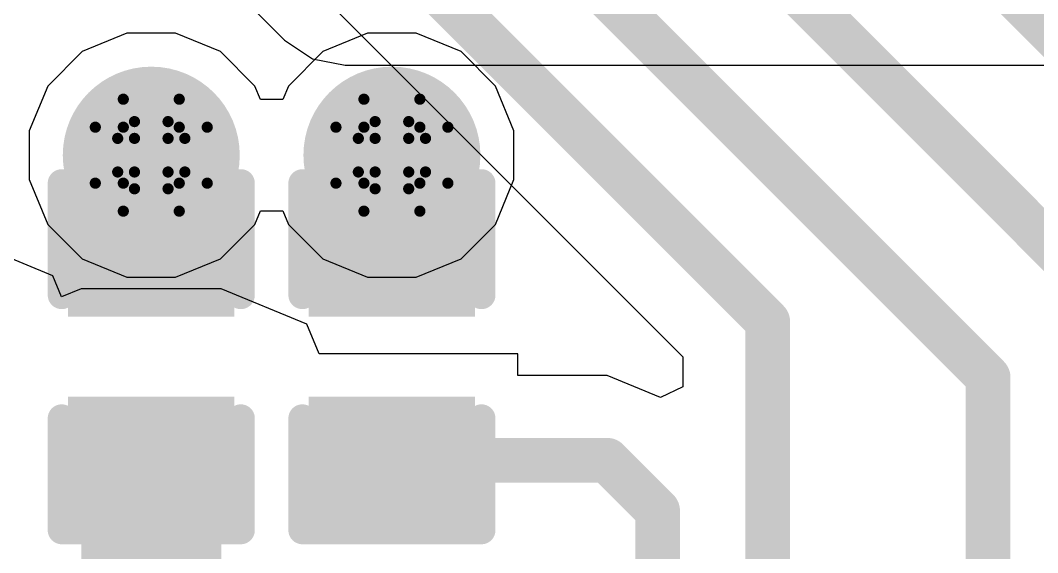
# Model space of a CAD drawing. Header units: inches. Extents: x -4 to 5258, y -4 to 5281.
# Drawn here: x 14.099 to 18.716, y 49.687 to 52.102 of the extents above; entities that cross this region are included whole.
import ezdxf

# ---------------------------------------------------------------- set-up
doc = ezdxf.new("R2010")
doc.units = ezdxf.units.IN
for name, color, linetype in [('Bottom Layer', 5, 'Continuous'), ('Bottom Solder', 6, 'Continuous'), ('Drill Drawing', 1, 'Continuous'), ('Layer 1', 16, 'Continuous'), ('Layer 2', 76, 'Continuous'), ('Top Layer', 1, 'Continuous'), ('Top Overlay', 2, 'Continuous'), ('Top Paste', 8, 'Continuous'), ('Top Solder', 216, 'Continuous'), ('Via Holes', 16, 'Continuous')]:
    doc.layers.add(name, color=color, linetype=linetype)

# ---------------------------------------------------------------- blocks, each defined once
blk = doc.blocks.new('C___0402_284')
at = {"layer": 'Top Layer'}
for points in [[(-0.6985, -0.3175), (-0.6985, 0.3175), (-0.2413, 0.3175), (-0.2413, -0.3175)], [(0.2413, -0.3175), (0.2413, 0.3175), (0.6985, 0.3175), (0.6985, -0.3175)]]:
    blk.add_hatch(color=1, dxfattribs=at).paths.add_polyline_path(points)
at = {"layer": 'Top Paste'}
for points in [[(-0.6985, -0.3175), (-0.6985, 0.3175), (-0.2413, 0.3175), (-0.2413, -0.3175)], [(0.2413, -0.3175), (0.2413, 0.3175), (0.6985, 0.3175), (0.6985, -0.3175)]]:
    blk.add_hatch(color=8, dxfattribs=at).paths.add_polyline_path(points)
at = {"layer": 'Top Solder'}
for points in [[(-0.7585, -0.3775), (-0.7585, 0.3775), (-0.1813, 0.3775), (-0.1813, -0.3775)], [(0.1813, -0.3775), (0.1813, 0.3775), (0.7585, 0.3775), (0.7585, -0.3775)]]:
    blk.add_hatch(color=216, dxfattribs=at).paths.add_polyline_path(points)
at = {"layer": 'Top Overlay'}
for points in [[(-0.2794, 0.4064, 0.127, 0.127, 0), (-0.7874, 0.4064, 0.127, 0.127, 0)], [(-0.7874, -0.4064, 0.127, 0.127, 0), (-0.7874, 0.4064, 0.127, 0.127, 0)], [(0.7874, 0.4064, 0.127, 0.127, 0), (0.2794, 0.4064, 0.127, 0.127, 0)], [(0.7874, -0.4064, 0.127, 0.127, 0), (0.7874, 0.4064, 0.127, 0.127, 0)], [(-0.2794, -0.4064, 0.127, 0.127, 0), (-0.7874, -0.4064, 0.127, 0.127, 0)], [(0.7874, -0.4064, 0.127, 0.127, 0), (0.2794, -0.4064, 0.127, 0.127, 0)]]:
    blk.add_lwpolyline(points, format="xyseb", dxfattribs=at)
for points in [[(-0.8191, 0.4064, 0.0635, 0.0635, 1), (-0.7556, 0.4064, 0.0635, 0.0635, 1)], [(-0.8191, 0.4064, 0.0635, 0.0635, 1), (-0.7556, 0.4064, 0.0635, 0.0635, 1)], [(-0.3111, 0.4064, 0.0635, 0.0635, 1), (-0.2477, 0.4064, 0.0635, 0.0635, 1)], [(0.2477, 0.4064, 0.0635, 0.0635, 1), (0.3111, 0.4064, 0.0635, 0.0635, 1)], [(0.7556, 0.4064, 0.0635, 0.0635, 1), (0.8191, 0.4064, 0.0635, 0.0635, 1)], [(0.7556, 0.4064, 0.0635, 0.0635, 1), (0.8191, 0.4064, 0.0635, 0.0635, 1)], [(-0.8191, -0.4064, 0.0635, 0.0635, 1), (-0.7556, -0.4064, 0.0635, 0.0635, 1)], [(-0.8191, -0.4064, 0.0635, 0.0635, 1), (-0.7556, -0.4064, 0.0635, 0.0635, 1)], [(-0.3111, -0.4064, 0.0635, 0.0635, 1), (-0.2477, -0.4064, 0.0635, 0.0635, 1)], [(0.2477, -0.4064, 0.0635, 0.0635, 1), (0.3111, -0.4064, 0.0635, 0.0635, 1)], [(0.7556, -0.4064, 0.0635, 0.0635, 1), (0.8191, -0.4064, 0.0635, 0.0635, 1)], [(0.7556, -0.4064, 0.0635, 0.0635, 1), (0.8191, -0.4064, 0.0635, 0.0635, 1)]]:
    blk.add_lwpolyline(points, format="xyseb", close=True, dxfattribs=at)
blk = doc.blocks.new('C___0402_289')
at = {"layer": 'Top Layer'}
for points in [[(-0.6985, -0.3175), (-0.6985, 0.3175), (-0.2413, 0.3175), (-0.2413, -0.3175)], [(0.2413, -0.3175), (0.2413, 0.3175), (0.6985, 0.3175), (0.6985, -0.3175)]]:
    blk.add_hatch(color=1, dxfattribs=at).paths.add_polyline_path(points)
at = {"layer": 'Top Paste'}
for points in [[(-0.6985, -0.3175), (-0.6985, 0.3175), (-0.2413, 0.3175), (-0.2413, -0.3175)], [(0.2413, -0.3175), (0.2413, 0.3175), (0.6985, 0.3175), (0.6985, -0.3175)]]:
    blk.add_hatch(color=8, dxfattribs=at).paths.add_polyline_path(points)
at = {"layer": 'Top Solder'}
for points in [[(-0.7585, -0.3775), (-0.7585, 0.3775), (-0.1813, 0.3775), (-0.1813, -0.3775)], [(0.1813, -0.3775), (0.1813, 0.3775), (0.7585, 0.3775), (0.7585, -0.3775)]]:
    blk.add_hatch(color=216, dxfattribs=at).paths.add_polyline_path(points)
at = {"layer": 'Top Overlay'}
for points in [[(-0.7874, 0.4064, 0.127, 0.127, 0), (-0.7874, -0.4064, 0.127, 0.127, 0)], [(-0.7874, 0.4064, 0.127, 0.127, 0), (-0.2794, 0.4064, 0.127, 0.127, 0)], [(0.2794, 0.4064, 0.127, 0.127, 0), (0.7874, 0.4064, 0.127, 0.127, 0)], [(0.7874, 0.4064, 0.127, 0.127, 0), (0.7874, -0.4064, 0.127, 0.127, 0)], [(-0.7874, -0.4064, 0.127, 0.127, 0), (-0.2794, -0.4064, 0.127, 0.127, 0)], [(0.2794, -0.4064, 0.127, 0.127, 0), (0.7874, -0.4064, 0.127, 0.127, 0)]]:
    blk.add_lwpolyline(points, format="xyseb", dxfattribs=at)
for points in [[(-0.8191, 0.4064, 0.0635, 0.0635, 1), (-0.7556, 0.4064, 0.0635, 0.0635, 1)], [(-0.8191, 0.4064, 0.0635, 0.0635, 1), (-0.7556, 0.4064, 0.0635, 0.0635, 1)], [(-0.3111, 0.4064, 0.0635, 0.0635, 1), (-0.2477, 0.4064, 0.0635, 0.0635, 1)], [(0.2477, 0.4064, 0.0635, 0.0635, 1), (0.3111, 0.4064, 0.0635, 0.0635, 1)], [(0.7556, 0.4064, 0.0635, 0.0635, 1), (0.8191, 0.4064, 0.0635, 0.0635, 1)], [(0.7556, 0.4064, 0.0635, 0.0635, 1), (0.8191, 0.4064, 0.0635, 0.0635, 1)], [(-0.8191, -0.4064, 0.0635, 0.0635, 1), (-0.7556, -0.4064, 0.0635, 0.0635, 1)], [(-0.8191, -0.4064, 0.0635, 0.0635, 1), (-0.7556, -0.4064, 0.0635, 0.0635, 1)], [(-0.3111, -0.4064, 0.0635, 0.0635, 1), (-0.2477, -0.4064, 0.0635, 0.0635, 1)], [(0.2477, -0.4064, 0.0635, 0.0635, 1), (0.3111, -0.4064, 0.0635, 0.0635, 1)], [(0.7556, -0.4064, 0.0635, 0.0635, 1), (0.8191, -0.4064, 0.0635, 0.0635, 1)], [(0.7556, -0.4064, 0.0635, 0.0635, 1), (0.8191, -0.4064, 0.0635, 0.0635, 1)]]:
    blk.add_lwpolyline(points, format="xyseb", close=True, dxfattribs=at)

msp = doc.modelspace()

# ---------------------------------------------------------------- hatches: boundary and pattern name
at = {"layer": 'Bottom Layer'}
h = msp.add_hatch(color=5, dxfattribs=at)
edge = h.paths.add_edge_path()
edge.add_arc((14.6933, 51.4898), 0.3, 0, 360)
h = msp.add_hatch(color=5, dxfattribs=at)
edge = h.paths.add_edge_path()
edge.add_arc((15.7854, 51.4898), 0.3, 0, 360)
at = {"layer": 'Bottom Solder'}
h = msp.add_hatch(color=6, dxfattribs=at)
edge = h.paths.add_edge_path()
edge.add_arc((14.6933, 51.4898), 0.4016, 0, 360)
h = msp.add_hatch(color=6, dxfattribs=at)
edge = h.paths.add_edge_path()
edge.add_arc((15.7854, 51.4898), 0.4016, 0, 360)
at = {"layer": 'Layer 1'}
h = msp.add_hatch(color=16, dxfattribs=at)
edge = h.paths.add_edge_path()
edge.add_arc((14.6933, 51.4898), 0.3, 0, 360)
h = msp.add_hatch(color=16, dxfattribs=at)
edge = h.paths.add_edge_path()
edge.add_arc((15.7854, 51.4898), 0.3, 0, 360)
at = {"layer": 'Layer 2'}
h = msp.add_hatch(color=76, dxfattribs=at)
edge = h.paths.add_edge_path()
edge.add_arc((14.6933, 51.4898), 0.3, 0, 360)
h = msp.add_hatch(color=76, dxfattribs=at)
edge = h.paths.add_edge_path()
edge.add_arc((15.7854, 51.4898), 0.3, 0, 360)
at = {"layer": 'Top Layer'}
h = msp.add_hatch(color=1, dxfattribs=at)
edge = h.paths.add_edge_path()
edge.add_arc((14.6933, 51.4898), 0.3, 0, 360)
h = msp.add_hatch(color=1, dxfattribs=at)
edge = h.paths.add_edge_path()
edge.add_arc((15.7854, 51.4898), 0.3, 0, 360)
for points in [[(14.3965, 51.0453), (14.9898, 51.0453), (14.9898, 51.4898), (14.3965, 51.4898)], [(15.4886, 51.0453), (16.0819, 51.0453), (16.0819, 51.4898), (15.4886, 51.4898)], [(14.3758, 48.1054), (15.0108, 48.1054), (15.0108, 50.3341), (14.3758, 50.3341)]]:
    msp.add_hatch(color=1, dxfattribs=at).paths.add_polyline_path(points)
at = {"layer": 'Top Solder'}
h = msp.add_hatch(color=216, dxfattribs=at)
edge = h.paths.add_edge_path()
edge.add_arc((14.6933, 51.4898), 0.4016, 0, 360)
h = msp.add_hatch(color=216, dxfattribs=at)
edge = h.paths.add_edge_path()
edge.add_arc((15.7854, 51.4898), 0.4016, 0, 360)
at = {"layer": 'Via Holes'}
h = msp.add_hatch(color=7, dxfattribs=at)
edge = h.paths.add_edge_path()
edge.add_arc((14.6933, 51.4898), 0.15, 0, 360)
h = msp.add_hatch(color=7, dxfattribs=at)
edge = h.paths.add_edge_path()
edge.add_arc((15.7854, 51.4898), 0.15, 0, 360)

# ---------------------------------------------------------------- linework, layer by layer
at = {"layer": 'Bottom Layer'}
for p, q in [((14.9063, 52.4037), (15.2984, 52.0116)), ((15.2984, 52.0116), (15.4244, 51.9274)), ((15.4244, 51.9274), (15.5731, 51.8978)), ((15.5731, 51.8978), (32.1958, 51.8978))]:
    msp.add_line(p, q, dxfattribs=at)
at = {"layer": 'Drill Drawing'}
for points in [[(14.5663, 51.6168, 0.0508, 0.0508, 0), (14.5663, 51.7438, 0.0508, 0.0508, 0)], [(14.5663, 51.7438, 0.0508, 0.0508, 0), (14.8203, 51.7438, 0.0508, 0.0508, 0)], [(14.8203, 51.6168, 0.0508, 0.0508, 0), (14.8203, 51.7438, 0.0508, 0.0508, 0)], [(15.6584, 51.6168, 0.0508, 0.0508, 0), (15.6584, 51.7438, 0.0508, 0.0508, 0)], [(15.6584, 51.7438, 0.0508, 0.0508, 0), (15.9124, 51.7438, 0.0508, 0.0508, 0)], [(15.9124, 51.6168, 0.0508, 0.0508, 0), (15.9124, 51.7438, 0.0508, 0.0508, 0)], [(14.6171, 51.566, 0.0508, 0.0508, 0), (14.6171, 51.6422, 0.0508, 0.0508, 0)], [(14.6171, 51.6422, 0.0508, 0.0508, 0), (14.7695, 51.6422, 0.0508, 0.0508, 0)], [(14.7695, 51.566, 0.0508, 0.0508, 0), (14.7695, 51.6422, 0.0508, 0.0508, 0)], [(15.7092, 51.566, 0.0508, 0.0508, 0), (15.7092, 51.6422, 0.0508, 0.0508, 0)], [(15.7092, 51.6422, 0.0508, 0.0508, 0), (15.8616, 51.6422, 0.0508, 0.0508, 0)], [(15.8616, 51.566, 0.0508, 0.0508, 0), (15.8616, 51.6422, 0.0508, 0.0508, 0)], [(14.4393, 51.3628, 0.0508, 0.0508, 0), (14.4393, 51.6168, 0.0508, 0.0508, 0)], [(14.4393, 51.6168, 0.0508, 0.0508, 0), (14.5663, 51.6168, 0.0508, 0.0508, 0)], [(14.8203, 51.6168, 0.0508, 0.0508, 0), (14.9473, 51.6168, 0.0508, 0.0508, 0)], [(14.9473, 51.3628, 0.0508, 0.0508, 0), (14.9473, 51.6168, 0.0508, 0.0508, 0)], [(15.5314, 51.3628, 0.0508, 0.0508, 0), (15.5314, 51.6168, 0.0508, 0.0508, 0)], [(15.5314, 51.6168, 0.0508, 0.0508, 0), (15.6584, 51.6168, 0.0508, 0.0508, 0)], [(15.9124, 51.6168, 0.0508, 0.0508, 0), (16.0394, 51.6168, 0.0508, 0.0508, 0)], [(16.0394, 51.3628, 0.0508, 0.0508, 0), (16.0394, 51.6168, 0.0508, 0.0508, 0)], [(14.5409, 51.4136, 0.0508, 0.0508, 0), (14.5409, 51.566, 0.0508, 0.0508, 0)], [(14.5409, 51.566, 0.0508, 0.0508, 0), (14.6171, 51.566, 0.0508, 0.0508, 0)], [(14.7695, 51.566, 0.0508, 0.0508, 0), (14.8457, 51.566, 0.0508, 0.0508, 0)], [(14.8457, 51.4136, 0.0508, 0.0508, 0), (14.8457, 51.566, 0.0508, 0.0508, 0)], [(15.633, 51.4136, 0.0508, 0.0508, 0), (15.633, 51.566, 0.0508, 0.0508, 0)], [(15.633, 51.566, 0.0508, 0.0508, 0), (15.7092, 51.566, 0.0508, 0.0508, 0)], [(15.8616, 51.566, 0.0508, 0.0508, 0), (15.9378, 51.566, 0.0508, 0.0508, 0)], [(15.9378, 51.4136, 0.0508, 0.0508, 0), (15.9378, 51.566, 0.0508, 0.0508, 0)], [(14.5409, 51.4136, 0.0508, 0.0508, 0), (14.6171, 51.4136, 0.0508, 0.0508, 0)], [(14.6171, 51.3374, 0.0508, 0.0508, 0), (14.6171, 51.4136, 0.0508, 0.0508, 0)], [(14.7695, 51.4136, 0.0508, 0.0508, 0), (14.8457, 51.4136, 0.0508, 0.0508, 0)], [(14.7695, 51.3374, 0.0508, 0.0508, 0), (14.7695, 51.4136, 0.0508, 0.0508, 0)], [(15.633, 51.4136, 0.0508, 0.0508, 0), (15.7092, 51.4136, 0.0508, 0.0508, 0)], [(15.7092, 51.3374, 0.0508, 0.0508, 0), (15.7092, 51.4136, 0.0508, 0.0508, 0)], [(15.8616, 51.4136, 0.0508, 0.0508, 0), (15.9378, 51.4136, 0.0508, 0.0508, 0)], [(15.8616, 51.3374, 0.0508, 0.0508, 0), (15.8616, 51.4136, 0.0508, 0.0508, 0)], [(14.4393, 51.3628, 0.0508, 0.0508, 0), (14.5663, 51.3628, 0.0508, 0.0508, 0)], [(14.5663, 51.2358, 0.0508, 0.0508, 0), (14.5663, 51.3628, 0.0508, 0.0508, 0)], [(14.8203, 51.3628, 0.0508, 0.0508, 0), (14.9473, 51.3628, 0.0508, 0.0508, 0)], [(14.8203, 51.2358, 0.0508, 0.0508, 0), (14.8203, 51.3628, 0.0508, 0.0508, 0)], [(15.5314, 51.3628, 0.0508, 0.0508, 0), (15.6584, 51.3628, 0.0508, 0.0508, 0)], [(15.6584, 51.2358, 0.0508, 0.0508, 0), (15.6584, 51.3628, 0.0508, 0.0508, 0)], [(15.9124, 51.3628, 0.0508, 0.0508, 0), (16.0394, 51.3628, 0.0508, 0.0508, 0)], [(15.9124, 51.2358, 0.0508, 0.0508, 0), (15.9124, 51.3628, 0.0508, 0.0508, 0)], [(14.6171, 51.3374, 0.0508, 0.0508, 0), (14.7695, 51.3374, 0.0508, 0.0508, 0)], [(15.7092, 51.3374, 0.0508, 0.0508, 0), (15.8616, 51.3374, 0.0508, 0.0508, 0)], [(14.5663, 51.2358, 0.0508, 0.0508, 0), (14.8203, 51.2358, 0.0508, 0.0508, 0)], [(15.6584, 51.2358, 0.0508, 0.0508, 0), (15.9124, 51.2358, 0.0508, 0.0508, 0)]]:
    msp.add_lwpolyline(points, format="xyseb", dxfattribs=at)
for points in [[(14.5536, 51.7438, 0.0254, 0.0254, 1), (14.579, 51.7438, 0.0254, 0.0254, 1)], [(14.5536, 51.7438, 0.0254, 0.0254, 1), (14.579, 51.7438, 0.0254, 0.0254, 1)], [(14.8076, 51.7438, 0.0254, 0.0254, 1), (14.833, 51.7438, 0.0254, 0.0254, 1)], [(14.8076, 51.7438, 0.0254, 0.0254, 1), (14.833, 51.7438, 0.0254, 0.0254, 1)], [(15.6457, 51.7438, 0.0254, 0.0254, 1), (15.6711, 51.7438, 0.0254, 0.0254, 1)], [(15.6457, 51.7438, 0.0254, 0.0254, 1), (15.6711, 51.7438, 0.0254, 0.0254, 1)], [(15.8997, 51.7438, 0.0254, 0.0254, 1), (15.9251, 51.7438, 0.0254, 0.0254, 1)], [(15.8997, 51.7438, 0.0254, 0.0254, 1), (15.9251, 51.7438, 0.0254, 0.0254, 1)], [(14.6044, 51.6422, 0.0254, 0.0254, 1), (14.6298, 51.6422, 0.0254, 0.0254, 1)], [(14.6044, 51.6422, 0.0254, 0.0254, 1), (14.6298, 51.6422, 0.0254, 0.0254, 1)], [(14.7568, 51.6422, 0.0254, 0.0254, 1), (14.7822, 51.6422, 0.0254, 0.0254, 1)], [(14.7568, 51.6422, 0.0254, 0.0254, 1), (14.7822, 51.6422, 0.0254, 0.0254, 1)], [(15.6965, 51.6422, 0.0254, 0.0254, 1), (15.7219, 51.6422, 0.0254, 0.0254, 1)], [(15.6965, 51.6422, 0.0254, 0.0254, 1), (15.7219, 51.6422, 0.0254, 0.0254, 1)], [(15.8489, 51.6422, 0.0254, 0.0254, 1), (15.8743, 51.6422, 0.0254, 0.0254, 1)], [(15.8489, 51.6422, 0.0254, 0.0254, 1), (15.8743, 51.6422, 0.0254, 0.0254, 1)], [(14.4266, 51.6168, 0.0254, 0.0254, 1), (14.452, 51.6168, 0.0254, 0.0254, 1)], [(14.4266, 51.6168, 0.0254, 0.0254, 1), (14.452, 51.6168, 0.0254, 0.0254, 1)], [(14.5536, 51.6168, 0.0254, 0.0254, 1), (14.579, 51.6168, 0.0254, 0.0254, 1)], [(14.5536, 51.6168, 0.0254, 0.0254, 1), (14.579, 51.6168, 0.0254, 0.0254, 1)], [(14.8076, 51.6168, 0.0254, 0.0254, 1), (14.833, 51.6168, 0.0254, 0.0254, 1)], [(14.8076, 51.6168, 0.0254, 0.0254, 1), (14.833, 51.6168, 0.0254, 0.0254, 1)], [(14.9346, 51.6168, 0.0254, 0.0254, 1), (14.96, 51.6168, 0.0254, 0.0254, 1)], [(14.9346, 51.6168, 0.0254, 0.0254, 1), (14.96, 51.6168, 0.0254, 0.0254, 1)], [(15.5187, 51.6168, 0.0254, 0.0254, 1), (15.5441, 51.6168, 0.0254, 0.0254, 1)], [(15.5187, 51.6168, 0.0254, 0.0254, 1), (15.5441, 51.6168, 0.0254, 0.0254, 1)], [(15.6457, 51.6168, 0.0254, 0.0254, 1), (15.6711, 51.6168, 0.0254, 0.0254, 1)], [(15.6457, 51.6168, 0.0254, 0.0254, 1), (15.6711, 51.6168, 0.0254, 0.0254, 1)], [(15.8997, 51.6168, 0.0254, 0.0254, 1), (15.9251, 51.6168, 0.0254, 0.0254, 1)], [(15.8997, 51.6168, 0.0254, 0.0254, 1), (15.9251, 51.6168, 0.0254, 0.0254, 1)], [(16.0267, 51.6168, 0.0254, 0.0254, 1), (16.0521, 51.6168, 0.0254, 0.0254, 1)], [(16.0267, 51.6168, 0.0254, 0.0254, 1), (16.0521, 51.6168, 0.0254, 0.0254, 1)], [(14.5282, 51.566, 0.0254, 0.0254, 1), (14.5536, 51.566, 0.0254, 0.0254, 1)], [(14.5282, 51.566, 0.0254, 0.0254, 1), (14.5536, 51.566, 0.0254, 0.0254, 1)], [(14.6044, 51.566, 0.0254, 0.0254, 1), (14.6298, 51.566, 0.0254, 0.0254, 1)], [(14.6044, 51.566, 0.0254, 0.0254, 1), (14.6298, 51.566, 0.0254, 0.0254, 1)], [(14.7568, 51.566, 0.0254, 0.0254, 1), (14.7822, 51.566, 0.0254, 0.0254, 1)], [(14.7568, 51.566, 0.0254, 0.0254, 1), (14.7822, 51.566, 0.0254, 0.0254, 1)], [(14.833, 51.566, 0.0254, 0.0254, 1), (14.8584, 51.566, 0.0254, 0.0254, 1)], [(14.833, 51.566, 0.0254, 0.0254, 1), (14.8584, 51.566, 0.0254, 0.0254, 1)], [(15.6203, 51.566, 0.0254, 0.0254, 1), (15.6457, 51.566, 0.0254, 0.0254, 1)], [(15.6203, 51.566, 0.0254, 0.0254, 1), (15.6457, 51.566, 0.0254, 0.0254, 1)], [(15.6965, 51.566, 0.0254, 0.0254, 1), (15.7219, 51.566, 0.0254, 0.0254, 1)], [(15.6965, 51.566, 0.0254, 0.0254, 1), (15.7219, 51.566, 0.0254, 0.0254, 1)], [(15.8489, 51.566, 0.0254, 0.0254, 1), (15.8743, 51.566, 0.0254, 0.0254, 1)], [(15.8489, 51.566, 0.0254, 0.0254, 1), (15.8743, 51.566, 0.0254, 0.0254, 1)], [(15.9251, 51.566, 0.0254, 0.0254, 1), (15.9505, 51.566, 0.0254, 0.0254, 1)], [(15.9251, 51.566, 0.0254, 0.0254, 1), (15.9505, 51.566, 0.0254, 0.0254, 1)], [(14.5282, 51.4136, 0.0254, 0.0254, 1), (14.5536, 51.4136, 0.0254, 0.0254, 1)], [(14.5282, 51.4136, 0.0254, 0.0254, 1), (14.5536, 51.4136, 0.0254, 0.0254, 1)], [(14.6044, 51.4136, 0.0254, 0.0254, 1), (14.6298, 51.4136, 0.0254, 0.0254, 1)], [(14.6044, 51.4136, 0.0254, 0.0254, 1), (14.6298, 51.4136, 0.0254, 0.0254, 1)], [(14.7568, 51.4136, 0.0254, 0.0254, 1), (14.7822, 51.4136, 0.0254, 0.0254, 1)], [(14.7568, 51.4136, 0.0254, 0.0254, 1), (14.7822, 51.4136, 0.0254, 0.0254, 1)], [(14.833, 51.4136, 0.0254, 0.0254, 1), (14.8584, 51.4136, 0.0254, 0.0254, 1)], [(14.833, 51.4136, 0.0254, 0.0254, 1), (14.8584, 51.4136, 0.0254, 0.0254, 1)], [(15.6203, 51.4136, 0.0254, 0.0254, 1), (15.6457, 51.4136, 0.0254, 0.0254, 1)], [(15.6203, 51.4136, 0.0254, 0.0254, 1), (15.6457, 51.4136, 0.0254, 0.0254, 1)], [(15.6965, 51.4136, 0.0254, 0.0254, 1), (15.7219, 51.4136, 0.0254, 0.0254, 1)], [(15.6965, 51.4136, 0.0254, 0.0254, 1), (15.7219, 51.4136, 0.0254, 0.0254, 1)], [(15.8489, 51.4136, 0.0254, 0.0254, 1), (15.8743, 51.4136, 0.0254, 0.0254, 1)], [(15.8489, 51.4136, 0.0254, 0.0254, 1), (15.8743, 51.4136, 0.0254, 0.0254, 1)], [(15.9251, 51.4136, 0.0254, 0.0254, 1), (15.9505, 51.4136, 0.0254, 0.0254, 1)], [(15.9251, 51.4136, 0.0254, 0.0254, 1), (15.9505, 51.4136, 0.0254, 0.0254, 1)], [(14.4266, 51.3628, 0.0254, 0.0254, 1), (14.452, 51.3628, 0.0254, 0.0254, 1)], [(14.4266, 51.3628, 0.0254, 0.0254, 1), (14.452, 51.3628, 0.0254, 0.0254, 1)], [(14.5536, 51.3628, 0.0254, 0.0254, 1), (14.579, 51.3628, 0.0254, 0.0254, 1)], [(14.5536, 51.3628, 0.0254, 0.0254, 1), (14.579, 51.3628, 0.0254, 0.0254, 1)], [(14.8076, 51.3628, 0.0254, 0.0254, 1), (14.833, 51.3628, 0.0254, 0.0254, 1)], [(14.8076, 51.3628, 0.0254, 0.0254, 1), (14.833, 51.3628, 0.0254, 0.0254, 1)], [(14.9346, 51.3628, 0.0254, 0.0254, 1), (14.96, 51.3628, 0.0254, 0.0254, 1)], [(14.9346, 51.3628, 0.0254, 0.0254, 1), (14.96, 51.3628, 0.0254, 0.0254, 1)], [(15.5187, 51.3628, 0.0254, 0.0254, 1), (15.5441, 51.3628, 0.0254, 0.0254, 1)], [(15.5187, 51.3628, 0.0254, 0.0254, 1), (15.5441, 51.3628, 0.0254, 0.0254, 1)], [(15.6457, 51.3628, 0.0254, 0.0254, 1), (15.6711, 51.3628, 0.0254, 0.0254, 1)], [(15.6457, 51.3628, 0.0254, 0.0254, 1), (15.6711, 51.3628, 0.0254, 0.0254, 1)], [(15.8997, 51.3628, 0.0254, 0.0254, 1), (15.9251, 51.3628, 0.0254, 0.0254, 1)], [(15.8997, 51.3628, 0.0254, 0.0254, 1), (15.9251, 51.3628, 0.0254, 0.0254, 1)], [(16.0267, 51.3628, 0.0254, 0.0254, 1), (16.0521, 51.3628, 0.0254, 0.0254, 1)], [(16.0267, 51.3628, 0.0254, 0.0254, 1), (16.0521, 51.3628, 0.0254, 0.0254, 1)], [(14.6044, 51.3374, 0.0254, 0.0254, 1), (14.6298, 51.3374, 0.0254, 0.0254, 1)], [(14.6044, 51.3374, 0.0254, 0.0254, 1), (14.6298, 51.3374, 0.0254, 0.0254, 1)], [(14.7568, 51.3374, 0.0254, 0.0254, 1), (14.7822, 51.3374, 0.0254, 0.0254, 1)], [(14.7568, 51.3374, 0.0254, 0.0254, 1), (14.7822, 51.3374, 0.0254, 0.0254, 1)], [(15.6965, 51.3374, 0.0254, 0.0254, 1), (15.7219, 51.3374, 0.0254, 0.0254, 1)], [(15.6965, 51.3374, 0.0254, 0.0254, 1), (15.7219, 51.3374, 0.0254, 0.0254, 1)], [(15.8489, 51.3374, 0.0254, 0.0254, 1), (15.8743, 51.3374, 0.0254, 0.0254, 1)], [(15.8489, 51.3374, 0.0254, 0.0254, 1), (15.8743, 51.3374, 0.0254, 0.0254, 1)], [(14.5536, 51.2358, 0.0254, 0.0254, 1), (14.579, 51.2358, 0.0254, 0.0254, 1)], [(14.5536, 51.2358, 0.0254, 0.0254, 1), (14.579, 51.2358, 0.0254, 0.0254, 1)], [(14.8076, 51.2358, 0.0254, 0.0254, 1), (14.833, 51.2358, 0.0254, 0.0254, 1)], [(14.8076, 51.2358, 0.0254, 0.0254, 1), (14.833, 51.2358, 0.0254, 0.0254, 1)], [(15.6457, 51.2358, 0.0254, 0.0254, 1), (15.6711, 51.2358, 0.0254, 0.0254, 1)], [(15.6457, 51.2358, 0.0254, 0.0254, 1), (15.6711, 51.2358, 0.0254, 0.0254, 1)], [(15.8997, 51.2358, 0.0254, 0.0254, 1), (15.9251, 51.2358, 0.0254, 0.0254, 1)], [(15.8997, 51.2358, 0.0254, 0.0254, 1), (15.9251, 51.2358, 0.0254, 0.0254, 1)]]:
    msp.add_lwpolyline(points, format="xyseb", close=True, dxfattribs=at)
at = {"layer": 'Layer 2'}
for p, q in [((14.5831, 52.0438), (14.3795, 51.9595)), ((14.8035, 52.0438), (14.5831, 52.0438)), ((15.0072, 51.9595), (14.8035, 52.0438)), ((15.6752, 52.0438), (15.4716, 51.9595)), ((15.8956, 52.0438), (15.6752, 52.0438)), ((16.0992, 51.9595), (15.8956, 52.0438)), ((14.3795, 51.9595), (14.2237, 51.8036)), ((15.163, 51.8036), (15.0072, 51.9595)), ((15.4716, 51.9595), (15.3158, 51.8036)), ((16.2551, 51.8036), (16.0992, 51.9595)), ((14.2237, 51.8036), (14.1393, 51.6)), ((15.1886, 51.7419), (15.163, 51.8036)), ((15.3158, 51.8036), (15.2902, 51.7419)), ((16.3394, 51.6), (16.2551, 51.8036)), ((15.2902, 51.7419), (15.1886, 51.7419)), ((14.1393, 51.6), (14.1393, 51.3796)), ((16.3394, 51.3796), (16.3394, 51.6)), ((14.1393, 51.3796), (14.2237, 51.176)), ((16.2551, 51.176), (16.3394, 51.3796)), ((15.163, 51.176), (15.1886, 51.2378)), ((15.1886, 51.2378), (15.2902, 51.2378)), ((15.2902, 51.2378), (15.3158, 51.176)), ((14.2237, 51.176), (14.3795, 51.0202)), ((15.0072, 51.0202), (15.163, 51.176)), ((15.3158, 51.176), (15.4716, 51.0202)), ((16.0992, 51.0202), (16.2551, 51.176)), ((14.3795, 51.0202), (14.5831, 50.9358)), ((14.8035, 50.9358), (15.0072, 51.0202)), ((15.4716, 51.0202), (15.6752, 50.9358)), ((15.8956, 50.9358), (16.0992, 51.0202)), ((14.5831, 50.9358), (14.8035, 50.9358)), ((15.6752, 50.9358), (15.8956, 50.9358))]:
    msp.add_line(p, q, dxfattribs=at)
at = {"layer": 'Top Layer'}
for p, q in [((14.919, 52.762), (17.1061, 50.5748)), ((14.2467, 50.943), (13.8579, 51.104)), ((14.2865, 50.847), (14.2467, 50.943)), ((14.3758, 50.884), (14.2865, 50.847)), ((15.0108, 50.884), (14.3758, 50.884)), ((15.3996, 50.7229), (15.0108, 50.884)), ((15.4555, 50.5881), (15.3996, 50.7229)), ((16.3569, 50.5881), (15.4555, 50.5881)), ((16.3569, 50.4904), (16.3569, 50.5881)), ((17.1061, 50.5748), (17.1061, 50.4389)), ((16.7624, 50.4904), (16.3569, 50.4904)), ((17.0045, 50.3901), (16.7624, 50.4904)), ((17.1061, 50.4389), (17.0045, 50.3901))]:
    msp.add_line(p, q, dxfattribs=at)
for points in [[(15.1911, 53.0341, 0.2032, 0.2032, 0), (17.491, 50.7342, 0.2032, 0.2032, 0)], [(16.2012, 52.7715, 0.2032, 0.2032, 0), (18.491, 50.4816, 0.2032, 0.2032, 0)], [(17.2111, 52.6417, 0.2032, 0.2032, 0), (18.991, 50.8617, 0.2032, 0.2032, 0)], [(18.2211, 52.6016, 0.2032, 0.2032, 0), (19.491, 51.3316, 0.2032, 0.2032, 0)], [(17.491, 48.7054, 0.2032, 0.2032, 0), (17.491, 50.7342, 0.2032, 0.2032, 0)], [(18.491, 48.7054, 0.2032, 0.2032, 0), (18.491, 50.4816, 0.2032, 0.2032, 0)], [(15.7854, 50.1055, 0.2032, 0.2032, 0), (16.7624, 50.1055, 0.2032, 0.2032, 0)], [(16.7624, 50.1055, 0.2032, 0.2032, 0), (16.991, 49.8769, 0.2032, 0.2032, 0)], [(16.991, 48.7054, 0.2032, 0.2032, 0), (16.991, 49.8769, 0.2032, 0.2032, 0)]]:
    msp.add_lwpolyline(points, format="xyseb", dxfattribs=at)
for points in [[(17.4402, 50.7342, 0.1016, 0.1016, 1), (17.5418, 50.7342, 0.1016, 0.1016, 1)], [(17.4402, 50.7342, 0.1016, 0.1016, 1), (17.5418, 50.7342, 0.1016, 0.1016, 1)], [(18.4402, 50.4816, 0.1016, 0.1016, 1), (18.5418, 50.4816, 0.1016, 0.1016, 1)], [(18.4402, 50.4816, 0.1016, 0.1016, 1), (18.5418, 50.4816, 0.1016, 0.1016, 1)], [(15.7346, 50.1055, 0.1016, 0.1016, 1), (15.8362, 50.1055, 0.1016, 0.1016, 1)], [(16.7116, 50.1055, 0.1016, 0.1016, 1), (16.8132, 50.1055, 0.1016, 0.1016, 1)], [(16.7116, 50.1055, 0.1016, 0.1016, 1), (16.8132, 50.1055, 0.1016, 0.1016, 1)], [(16.9402, 49.8769, 0.1016, 0.1016, 1), (17.0418, 49.8769, 0.1016, 0.1016, 1)], [(16.9402, 49.8769, 0.1016, 0.1016, 1), (17.0418, 49.8769, 0.1016, 0.1016, 1)]]:
    msp.add_lwpolyline(points, format="xyseb", close=True, dxfattribs=at)

# ---------------------------------------------------------------- block references
for name, p, rotation in [('C___0402_284', (14.6933, 50.5754), 270), ('C___0402_289', (15.7854, 50.5754), 90)]:
    msp.add_blockref(name, p, dxfattribs=dict(rotation=rotation))

doc.saveas('drawing.dxf')
